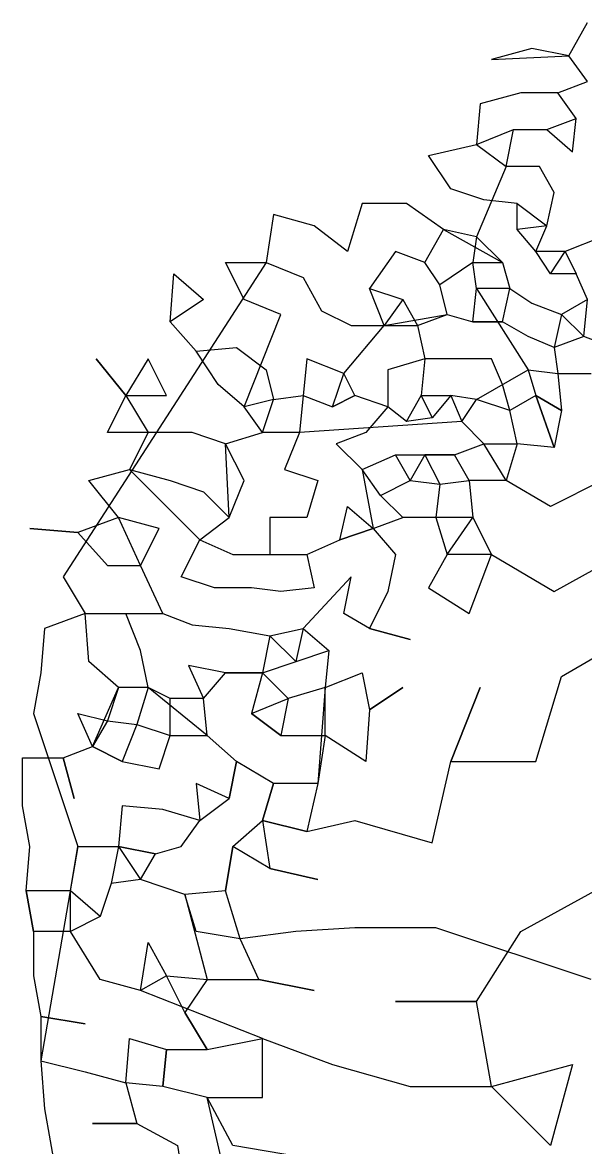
# Model space of a CAD drawing. Header units: metres. Extents: x 102 to 1205, y 1 to 1186.
# Drawn here: x 233 to 385.5, y 828.5 to 1133 of the extents above; entities that cross this region are included whole.
import ezdxf

# ---------------------------------------------------------------- set-up
doc = ezdxf.new("R2010")
doc.units = ezdxf.units.M
doc.layers.add('Draw', color=2, linetype='CONTINUOUS')
doc.layers.add('Skip', color=1, linetype='CONTINUOUS')

msp = doc.modelspace()

# ---------------------------------------------------------------- linework, layer by layer
at = {"layer": 'draw'}
for p, q in [((381, 1124), (386, 1133)), ((371, 1126), (360, 1123)), ((381, 1124), (371, 1126)), ((386, 1117), (381, 1124)), ((378, 1114), (386, 1117)), ((368, 1114), (357, 1111)), ((378, 1114), (368, 1114)), ((383, 1107), (378, 1114)), ((357, 1111), (356, 1100)), ((375, 1104), (383, 1107)), ((382, 1098), (383, 1107)), ((356, 1100), (366, 1104)), ((364, 1094), (366, 1104)), ((366, 1104), (375, 1104)), ((375, 1104), (382, 1098)), ((356, 1100), (364, 1094)), ((349, 1088), (343, 1097)), ((373, 1094), (364, 1094)), ((377, 1087), (373, 1094)), ((358, 1085), (349, 1088)), ((367, 1084), (358, 1085)), ((375, 1078), (377, 1087)), ((312, 1078), (301, 1081)), ((337, 1084), (325, 1084)), ((347, 1077), (337, 1084)), ((367, 1077), (367, 1084)), ((367, 1084), (375, 1078)), ((321, 1071), (312, 1078)), ((375, 1078), (367, 1077)), ((372, 1071), (375, 1078)), ((342, 1068), (347, 1077)), ((356, 1075), (347, 1077)), ((356, 1075), (355, 1068)), ((363, 1068), (356, 1075)), ((372, 1071), (367, 1077)), ((334, 1071), (327, 1061)), ((342, 1068), (334, 1071)), ((380, 1071), (372, 1071)), ((376, 1065), (372, 1071)), ((376, 1065), (380, 1071)), ((380, 1071), (383, 1065)), ((288, 1068), (299, 1068)), ((299, 1068), (309, 1064)), ((346, 1062), (342, 1068)), ((355, 1068), (346, 1062)), ((356, 1061), (355, 1068)), ((355, 1068), (363, 1068)), ((363, 1068), (365, 1061)), ((273, 1052), (274, 1065)), ((274, 1065), (282, 1058)), ((309, 1064), (314, 1055)), ((383, 1065), (376, 1065)), ((386, 1058), (383, 1065)), ((327, 1061), (336, 1058)), ((331, 1051), (327, 1061)), ((348, 1054), (346, 1062)), ((355, 1052), (356, 1061)), ((365, 1061), (356, 1061)), ((363, 1052), (365, 1061)), ((365, 1061), (371, 1057)), ((282, 1058), (273, 1052)), ((303, 1054), (293, 1058)), ((336, 1058), (331, 1051)), ((336, 1058), (340, 1051)), ((371, 1057), (379, 1054)), ((386, 1058), (379, 1054)), ((385, 1048), (386, 1058)), ((314, 1055), (322, 1051)), ((340, 1051), (348, 1054)), ((348, 1054), (355, 1052)), ((379, 1054), (385, 1048)), ((280, 1044), (273, 1052)), ((322, 1051), (340, 1051)), ((340, 1051), (342, 1042)), ((355, 1052), (363, 1052)), ((370, 1048), (363, 1052)), ((377, 1045), (370, 1048)), ((385, 1048), (377, 1045)), ((393, 1045), (385, 1048)), ((280, 1044), (291, 1045)), ((291, 1045), (299, 1039)), ((377, 1045), (378, 1038)), ((261, 1032), (253, 1042)), ((267, 1042), (261, 1032)), ((272, 1032), (267, 1042)), ((286, 1035), (280, 1044)), ((310, 1042), (308, 1022)), ((320, 1038), (310, 1042)), ((342, 1042), (332, 1039)), ((360, 1042), (342, 1042)), ((363, 1035), (360, 1042)), ((299, 1039), (301, 1031)), ((332, 1039), (332, 1029)), ((356, 1031), (370, 1039)), ((370, 1039), (372, 1032)), ((370, 1039), (378, 1038)), ((317, 1029), (320, 1038)), ((323, 1032), (320, 1038)), ((378, 1038), (387, 1038)), ((378, 1038), (379, 1028)), ((293, 1029), (286, 1035)), ((365, 1028), (363, 1035)), ((256, 1022), (261, 1032)), ((261, 1032), (272, 1032)), ((301, 1031), (293, 1029)), ((298, 1022), (301, 1031)), ((301, 1031), (309, 1032)), ((309, 1032), (317, 1029)), ((323, 1032), (317, 1029)), ((337, 1025), (341, 1032)), ((341, 1032), (344, 1026)), ((341, 1032), (349, 1032)), ((349, 1032), (344, 1026)), ((356, 1031), (349, 1032)), ((349, 1032), (352, 1025)), ((352, 1025), (356, 1031)), ((372, 1032), (365, 1028)), ((372, 1032), (379, 1028)), ((372, 1032), (377, 1018)), ((298, 1022), (293, 1029)), ((332, 1029), (326, 1022)), ((337, 1025), (332, 1029)), ((367, 1019), (365, 1028)), ((379, 1028), (377, 1018)), ((344, 1026), (337, 1025)), ((358, 1019), (352, 1025)), ((279, 1022), (256, 1022)), ((267, 1022), (262, 1012)), ((288, 1019), (279, 1022)), ((288, 1019), (298, 1022)), ((308, 1022), (298, 1022)), ((308, 1022), (304, 1012)), ((326, 1022), (318, 1019)), ((293, 1009), (288, 1019)), ((318, 1019), (325, 1012)), ((350, 1016), (358, 1019)), ((358, 1019), (367, 1019)), ((367, 1019), (364, 1009)), ((377, 1018), (367, 1019)), ((325, 1012), (334, 1016)), ((334, 1016), (350, 1016)), ((338, 1009), (334, 1016)), ((342, 1016), (338, 1009)), ((342, 1016), (346, 1008)), ((354, 1009), (350, 1016)), ((251, 1009), (262, 1012)), ((262, 1012), (273, 1009)), ((304, 1012), (313, 1009)), ((330, 1005), (325, 1012)), ((259, 999), (251, 1009)), ((273, 1009), (282, 1006)), ((289, 999), (293, 1009)), ((313, 1009), (310, 999)), ((330, 1005), (338, 1009)), ((338, 1009), (346, 1008)), ((346, 1008), (345, 999)), ((346, 1008), (354, 1009)), ((364, 1009), (354, 1009)), ((354, 1009), (355, 999)), ((376, 1002), (364, 1009)), ((390, 1009), (376, 1002)), ((282, 1006), (289, 999)), ((336, 999), (330, 1005)), ((319, 993), (321, 1002)), ((321, 1002), (328, 996)), ((259, 999), (248, 995)), ((270, 996), (259, 999)), ((281, 993), (289, 999)), ((310, 999), (300, 999)), ((300, 999), (300, 989)), ((328, 996), (336, 999)), ((355, 999), (336, 999)), ((345, 999), (348, 989)), ((355, 999), (360, 989)), ((248, 995), (235, 996)), ((265, 986), (270, 996)), ((328, 996), (319, 993)), ((328, 996), (334, 989)), ((248, 995), (256, 986)), ((281, 993), (290, 989)), ((310, 989), (319, 993)), ((290, 989), (310, 989)), ((310, 989), (312, 980)), ((334, 989), (332, 979)), ((348, 989), (343, 980)), ((360, 989), (348, 989)), ((360, 989), (377, 979)), ((377, 979), (395, 989)), ((256, 986), (265, 986)), ((244, 983), (250, 973)), ((285, 980), (276, 983)), ((320, 973), (322, 983)), ((295, 980), (285, 980)), ((303, 979), (295, 980)), ((312, 980), (303, 979)), ((332, 979), (327, 969)), ((343, 980), (354, 973)), ((250, 973), (239, 969)), ((251, 960), (250, 973)), ((250, 973), (271, 973)), ((265, 963), (261, 973)), ((271, 973), (279, 970)), ((327, 969), (320, 973)), ((279, 970), (289, 969)), ((289, 969), (300, 967)), ((300, 967), (309, 969)), ((309, 969), (307, 960)), ((309, 969), (316, 963)), ((327, 969), (338, 966)), ((300, 967), (298, 957)), ((307, 960), (300, 967)), ((379, 956), (398, 967)), ((267, 953), (265, 963)), ((298, 957), (316, 963)), ((316, 963), (315, 953)), ((259, 953), (251, 960)), ((238, 957), (236, 946)), ((288, 957), (278, 959)), ((278, 959), (282, 950)), ((282, 950), (288, 957)), ((298, 957), (288, 957)), ((298, 957), (295, 946)), ((305, 950), (298, 957)), ((315, 953), (325, 957)), ((325, 957), (327, 947)), ((259, 953), (256, 944)), ((267, 953), (259, 953)), ((267, 953), (264, 943)), ((273, 950), (267, 953)), ((315, 953), (305, 950)), ((315, 940), (315, 953)), ((327, 947), (336, 953)), ((349, 933), (357, 953)), ((273, 940), (273, 950)), ((282, 950), (273, 950)), ((283, 940), (282, 950)), ((295, 946), (305, 950)), ((305, 950), (303, 940)), ((327, 947), (326, 933)), ((252, 937), (248, 946)), ((248, 946), (256, 944)), ((256, 944), (252, 937)), ((256, 944), (264, 943)), ((303, 940), (295, 946)), ((264, 943), (260, 933)), ((264, 943), (273, 940)), ((270, 931), (273, 940)), ((273, 940), (283, 940)), ((291, 933), (283, 940)), ((303, 940), (315, 940)), ((315, 940), (313, 927)), ((326, 933), (315, 940)), ((244, 934), (252, 937)), ((252, 937), (260, 933)), ((233, 921), (233, 934)), ((233, 934), (244, 934)), ((244, 934), (247, 923)), ((260, 933), (270, 931)), ((291, 933), (289, 923)), ((301, 927), (291, 933)), ((349, 933), (372, 933)), ((289, 923), (280, 927)), ((280, 927), (281, 917)), ((298, 917), (301, 927)), ((313, 927), (301, 927)), ((313, 927), (310, 914)), ((281, 917), (289, 923)), ((235, 910), (233, 921)), ((260, 921), (259, 910)), ((271, 920), (260, 921)), ((281, 917), (271, 920)), ((276, 910), (281, 917)), ((290, 910), (298, 917)), ((298, 917), (310, 914)), ((298, 917), (300, 904)), ((310, 914), (323, 917)), ((323, 917), (344, 911)), ((234, 898), (235, 910)), ((246, 898), (248, 910)), ((248, 910), (259, 910)), ((259, 910), (257, 900)), ((259, 910), (265, 901)), ((259, 910), (269, 908)), ((265, 901), (269, 908)), ((269, 908), (276, 910)), ((288, 898), (290, 910)), ((300, 904), (290, 910)), ((300, 904), (313, 901)), ((257, 900), (254, 891)), ((265, 901), (257, 900)), ((277, 897), (265, 901)), ((236, 887), (234, 898)), ((246, 898), (234, 898)), ((254, 891), (246, 898)), ((246, 887), (246, 898)), ((288, 898), (277, 897)), ((280, 887), (277, 897)), ((368, 887), (388, 898)), ((254, 891), (246, 887)), ((246, 887), (236, 887)), ((236, 887), (236, 875)), ((292, 885), (280, 887)), ((307, 887), (292, 885)), ((323, 888), (307, 887)), ((345, 888), (323, 888)), ((356, 868), (368, 887)), ((265, 871), (267, 884)), ((267, 884), (272, 875)), ((297, 874), (292, 885)), ((236, 875), (238, 864)), ((265, 871), (254, 874)), ((272, 875), (265, 871)), ((277, 865), (272, 875)), ((272, 875), (283, 874)), ((283, 874), (277, 865)), ((283, 874), (297, 874)), ((297, 874), (312, 871)), ((356, 868), (334, 868)), ((283, 855), (277, 865)), ((238, 864), (250, 862)), ((238, 864), (238, 852)), ((261, 846), (262, 858)), ((262, 858), (272, 855)), ((283, 855), (298, 858)), ((298, 858), (317, 851)), ((272, 855), (271, 845)), ((272, 855), (283, 855)), ((238, 852), (250, 849)), ((238, 852), (239, 839)), ((317, 851), (338, 845)), ((360, 845), (382, 851)), ((250, 849), (261, 846)), ((271, 845), (261, 846)), ((261, 846), (264, 835)), ((283, 842), (271, 845)), ((338, 845), (360, 845)), ((376, 829), (360, 845)), ((290, 829), (283, 842)), ((283, 842), (298, 842)), ((264, 835), (252, 835)), ((264, 835), (275, 829)), ((275, 829), (277, 816)), ((308, 826), (290, 829))]:
    msp.add_line(p, q, dxfattribs=at)
at = {"layer": 'skip'}
for p, q in [((360, 1123), (381, 1124)), ((371, 1126), (371, 1126)), ((381, 1124), (381, 1124)), ((368, 1114), (368, 1114)), ((378, 1114), (378, 1114)), ((383, 1107), (378, 1114)), ((357, 1111), (357, 1111)), ((383, 1107), (383, 1107)), ((366, 1104), (366, 1104)), ((366, 1104), (375, 1104)), ((375, 1104), (375, 1104)), ((343, 1097), (356, 1100)), ((356, 1100), (356, 1100)), ((382, 1098), (382, 1098)), ((364, 1094), (356, 1075)), ((364, 1094), (364, 1094)), ((373, 1094), (373, 1094)), ((349, 1088), (349, 1088)), ((358, 1085), (358, 1085)), ((377, 1087), (377, 1087)), ((301, 1081), (299, 1068)), ((325, 1084), (321, 1071)), ((337, 1084), (337, 1084)), ((367, 1084), (367, 1084)), ((367, 1077), (367, 1084)), ((312, 1078), (312, 1078)), ((375, 1078), (375, 1078)), ((375, 1078), (375, 1078)), ((347, 1077), (347, 1077)), ((347, 1077), (363, 1068)), ((356, 1075), (356, 1075)), ((367, 1077), (367, 1077)), ((390, 1075), (380, 1071)), ((334, 1071), (334, 1071)), ((372, 1071), (372, 1071)), ((372, 1071), (372, 1071)), ((380, 1071), (380, 1071)), ((299, 1068), (244, 983)), ((293, 1058), (288, 1068)), ((342, 1068), (342, 1068)), ((346, 1062), (342, 1068)), ((355, 1068), (355, 1068)), ((355, 1068), (355, 1068)), ((363, 1068), (363, 1068)), ((274, 1065), (274, 1065)), ((309, 1064), (309, 1064)), ((376, 1065), (376, 1065)), ((383, 1065), (376, 1065)), ((383, 1065), (383, 1065)), ((327, 1061), (327, 1061)), ((327, 1061), (336, 1058)), ((346, 1062), (346, 1062)), ((356, 1061), (356, 1061)), ((356, 1061), (370, 1039)), ((365, 1061), (365, 1061)), ((365, 1061), (365, 1061)), ((282, 1058), (282, 1058)), ((336, 1058), (336, 1058)), ((371, 1057), (371, 1057)), ((293, 1029), (303, 1054)), ((314, 1055), (314, 1055)), ((331, 1051), (348, 1054)), ((348, 1054), (348, 1054)), ((379, 1054), (377, 1045)), ((379, 1054), (379, 1054)), ((273, 1052), (273, 1052)), ((273, 1052), (280, 1044)), ((320, 1038), (331, 1051)), ((322, 1051), (322, 1051)), ((340, 1051), (340, 1051)), ((340, 1051), (340, 1051)), ((355, 1052), (355, 1052)), ((363, 1052), (355, 1052)), ((363, 1052), (363, 1052)), ((370, 1048), (370, 1048)), ((385, 1048), (385, 1048)), ((385, 1048), (385, 1048)), ((291, 1045), (291, 1045)), ((377, 1045), (377, 1045)), ((253, 1042), (261, 1032)), ((267, 1042), (267, 1042)), ((280, 1044), (280, 1044)), ((310, 1042), (310, 1042)), ((342, 1042), (341, 1032)), ((342, 1042), (342, 1042)), ((360, 1042), (360, 1042)), ((299, 1039), (299, 1039)), ((332, 1039), (332, 1039)), ((370, 1039), (370, 1039)), ((320, 1038), (320, 1038)), ((378, 1038), (378, 1038)), ((378, 1038), (378, 1038)), ((286, 1035), (286, 1035)), ((363, 1035), (363, 1035)), ((261, 1032), (261, 1032)), ((261, 1032), (267, 1022)), ((272, 1032), (272, 1032)), ((301, 1031), (301, 1031)), ((301, 1031), (301, 1031)), ((309, 1032), (309, 1032)), ((317, 1029), (323, 1032)), ((332, 1029), (323, 1032)), ((341, 1032), (341, 1032)), ((349, 1032), (349, 1032)), ((349, 1032), (349, 1032)), ((356, 1031), (356, 1031)), ((365, 1028), (356, 1031)), ((372, 1032), (372, 1032)), ((379, 1028), (372, 1032)), ((377, 1018), (372, 1032)), ((293, 1029), (293, 1029)), ((317, 1029), (317, 1029)), ((332, 1029), (332, 1029)), ((365, 1028), (365, 1028)), ((379, 1028), (379, 1028)), ((352, 1025), (308, 1022)), ((344, 1026), (337, 1025)), ((337, 1025), (337, 1025)), ((344, 1026), (344, 1026)), ((352, 1025), (352, 1025)), ((256, 1022), (256, 1022)), ((279, 1022), (279, 1022)), ((298, 1022), (298, 1022)), ((298, 1022), (298, 1022)), ((308, 1022), (308, 1022)), ((326, 1022), (326, 1022)), ((288, 1019), (288, 1019)), ((289, 999), (288, 1019)), ((318, 1019), (318, 1019)), ((358, 1019), (358, 1019)), ((364, 1009), (358, 1019)), ((367, 1019), (367, 1019)), ((367, 1019), (367, 1019)), ((377, 1018), (377, 1018)), ((334, 1016), (334, 1016)), ((334, 1016), (342, 1016)), ((350, 1016), (342, 1016)), ((350, 1016), (350, 1016)), ((262, 1012), (262, 1012)), ((262, 1012), (281, 993)), ((304, 1012), (304, 1012)), ((325, 1012), (325, 1012)), ((325, 1012), (328, 996)), ((251, 1009), (251, 1009)), ((273, 1009), (273, 1009)), ((293, 1009), (293, 1009)), ((313, 1009), (313, 1009)), ((338, 1009), (338, 1009)), ((338, 1009), (338, 1009)), ((346, 1008), (346, 1008)), ((346, 1008), (346, 1008)), ((354, 1009), (354, 1009)), ((354, 1009), (354, 1009)), ((364, 1009), (364, 1009)), ((282, 1006), (282, 1006)), ((330, 1005), (330, 1005)), ((336, 999), (330, 1005)), ((321, 1002), (321, 1002)), ((376, 1002), (376, 1002)), ((259, 999), (259, 999)), ((265, 986), (259, 999)), ((289, 999), (289, 999)), ((300, 999), (300, 999)), ((310, 999), (310, 999)), ((336, 999), (336, 999)), ((345, 999), (345, 999)), ((348, 989), (355, 999)), ((355, 999), (355, 999)), ((235, 996), (248, 995)), ((270, 996), (270, 996)), ((319, 993), (328, 996)), ((328, 996), (328, 996)), ((248, 995), (248, 995)), ((276, 983), (281, 993)), ((319, 993), (319, 993)), ((290, 989), (290, 989)), ((300, 989), (310, 989)), ((310, 989), (310, 989)), ((334, 989), (334, 989)), ((348, 989), (348, 989)), ((354, 973), (360, 989)), ((360, 989), (360, 989)), ((256, 986), (256, 986)), ((271, 973), (265, 986)), ((322, 983), (309, 969)), ((285, 980), (285, 980)), ((295, 980), (295, 980)), ((303, 979), (303, 979)), ((312, 980), (312, 980)), ((332, 979), (332, 979)), ((343, 980), (343, 980)), ((377, 979), (377, 979)), ((250, 973), (250, 973)), ((250, 973), (250, 973)), ((261, 973), (271, 973)), ((320, 973), (320, 973)), ((239, 969), (238, 957)), ((279, 970), (279, 970)), ((289, 969), (289, 969)), ((309, 969), (309, 969)), ((327, 969), (327, 969)), ((338, 966), (327, 969)), ((300, 967), (300, 967)), ((300, 967), (300, 967)), ((265, 963), (265, 963)), ((316, 963), (315, 953)), ((316, 963), (316, 963)), ((251, 960), (251, 960)), ((307, 960), (307, 960)), ((278, 959), (278, 959)), ((288, 957), (288, 957)), ((288, 957), (298, 957)), ((298, 957), (298, 957)), ((298, 957), (298, 957)), ((325, 957), (325, 957)), ((372, 933), (379, 956)), ((252, 937), (259, 953)), ((259, 953), (259, 953)), ((267, 953), (267, 953)), ((273, 950), (267, 953)), ((283, 940), (267, 953)), ((315, 953), (313, 927)), ((315, 953), (315, 953)), ((336, 953), (327, 947)), ((357, 953), (349, 933)), ((273, 950), (273, 950)), ((282, 950), (282, 950)), ((282, 950), (282, 950)), ((305, 950), (305, 950)), ((305, 950), (305, 950)), ((327, 947), (327, 947)), ((236, 946), (248, 910)), ((248, 946), (248, 946)), ((256, 944), (256, 944)), ((256, 944), (256, 944)), ((295, 946), (295, 946)), ((295, 946), (303, 940)), ((264, 943), (264, 943)), ((264, 943), (264, 943)), ((273, 940), (273, 940)), ((273, 940), (273, 940)), ((283, 940), (283, 940)), ((303, 940), (303, 940)), ((315, 940), (315, 940)), ((315, 940), (315, 940)), ((252, 937), (252, 937)), ((260, 933), (252, 937)), ((233, 934), (233, 934)), ((244, 934), (244, 934)), ((247, 923), (244, 934)), ((260, 933), (260, 933)), ((289, 923), (291, 933)), ((291, 933), (291, 933)), ((326, 933), (326, 933)), ((344, 911), (349, 933)), ((270, 931), (270, 931)), ((280, 927), (280, 927)), ((301, 927), (298, 917)), ((301, 927), (301, 927)), ((313, 927), (313, 927)), ((289, 923), (289, 923)), ((233, 921), (233, 921)), ((260, 921), (260, 921)), ((271, 920), (271, 920)), ((281, 917), (281, 917)), ((281, 917), (281, 917)), ((298, 917), (298, 917)), ((310, 914), (298, 917)), ((323, 917), (323, 917)), ((310, 914), (310, 914)), ((235, 910), (235, 910)), ((248, 910), (238, 852)), ((259, 910), (259, 910)), ((259, 910), (259, 910)), ((269, 908), (259, 910)), ((269, 908), (269, 908)), ((276, 910), (276, 910)), ((290, 910), (288, 898)), ((290, 910), (290, 910)), ((300, 904), (300, 904)), ((313, 901), (300, 904)), ((257, 900), (254, 891)), ((257, 900), (257, 900)), ((265, 901), (265, 901)), ((265, 901), (265, 901)), ((234, 898), (234, 898)), ((234, 898), (236, 887)), ((246, 898), (246, 898)), ((246, 898), (246, 898)), ((277, 897), (277, 897)), ((277, 897), (283, 874)), ((292, 885), (288, 898)), ((254, 891), (254, 891)), ((236, 887), (236, 887)), ((246, 887), (246, 887)), ((254, 874), (246, 887)), ((280, 887), (280, 887)), ((307, 887), (307, 887)), ((323, 888), (323, 888)), ((387, 874), (345, 888)), ((368, 887), (368, 887)), ((267, 884), (267, 884)), ((292, 885), (292, 885)), ((236, 875), (236, 875)), ((272, 875), (272, 875)), ((272, 875), (272, 875)), ((283, 874), (283, 874)), ((297, 874), (297, 874)), ((312, 871), (297, 874)), ((265, 871), (265, 871)), ((298, 858), (265, 871)), ((334, 868), (356, 868)), ((360, 845), (356, 868)), ((277, 865), (277, 865)), ((277, 865), (283, 855)), ((238, 864), (238, 864)), ((250, 862), (238, 864)), ((262, 858), (262, 858)), ((298, 842), (298, 858)), ((271, 845), (272, 855)), ((272, 855), (272, 855)), ((283, 855), (283, 855)), ((238, 852), (238, 852)), ((317, 851), (317, 851)), ((382, 851), (376, 829)), ((250, 849), (250, 849)), ((261, 846), (261, 846)), ((261, 846), (261, 846)), ((271, 845), (271, 845)), ((338, 845), (338, 845)), ((360, 845), (360, 845)), ((283, 842), (283, 842)), ((290, 812), (283, 842)), ((239, 839), (268, 671)), ((252, 835), (264, 835)), ((264, 835), (264, 835)), ((275, 829), (275, 829)), ((290, 829), (290, 829))]:
    msp.add_line(p, q, dxfattribs=at)

doc.saveas('drawing.dxf')
